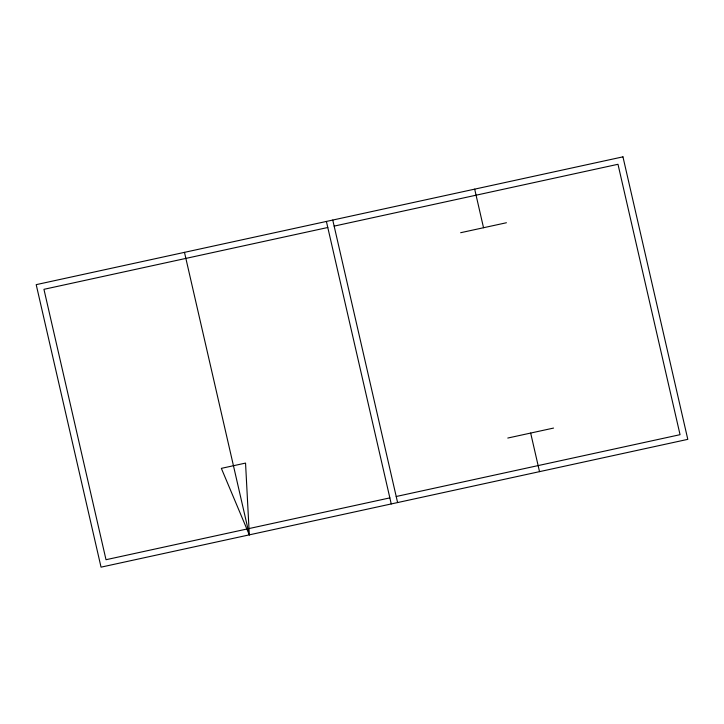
<?xml version="1.0" encoding="UTF-8"?>
<svg xmlns="http://www.w3.org/2000/svg" width="724" height="724" viewBox="0 0 724 724"><rect width="100%" height="100%" fill="white"/><g stroke="black" fill="none" stroke-linecap="round" stroke-linejoin="round"><path stroke-width="1.09" d="M327.791 227.499L43.947 289.319L106.012 559.715L389.847 497.886M334.153 226.114L617.988 164.285L680.053 434.681L396.209 496.501M460.654 232.712L506.42 222.748M507.786 438.047L553.543 428.074M249.318 534.855L221.354 468.356L245.545 463.089L249.318 534.855L184.475 252.35M474.682 189.145L483.532 227.734M530.665 433.061L539.525 471.65M332.759 220.06L397.603 502.556M326.397 221.444L391.241 503.94M622.957 156.846L36.2 284.65L101.043 567.154L687.8 439.35L622.957 156.846"/></g></svg>
